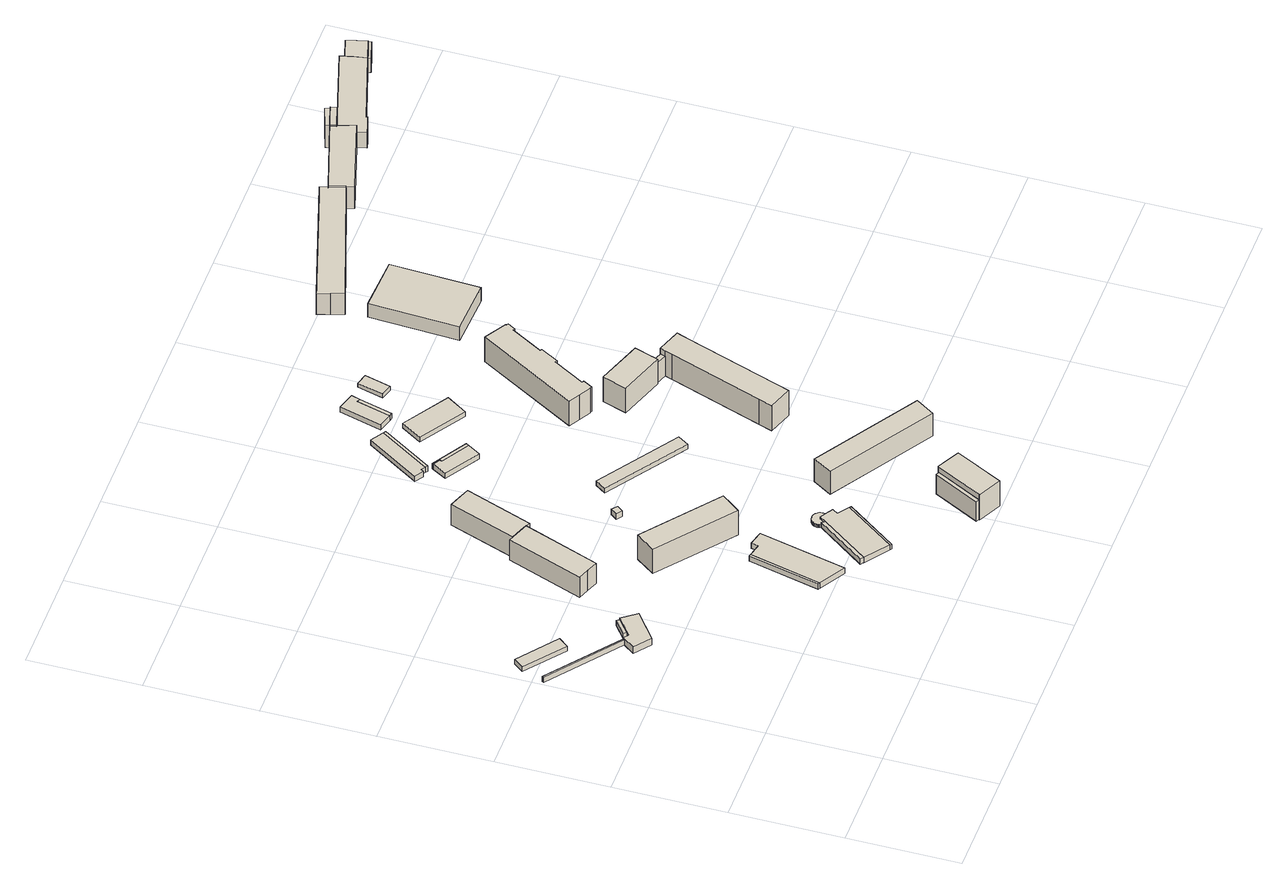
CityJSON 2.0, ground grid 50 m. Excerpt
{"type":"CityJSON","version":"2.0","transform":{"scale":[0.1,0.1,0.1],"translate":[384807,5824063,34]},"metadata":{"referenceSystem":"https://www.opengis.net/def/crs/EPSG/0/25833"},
"CityObjects":{
"building1":{"type":"Building","attributes":{"Gemeindeschluessel":"11000012","BezugspunktDach":"2200","function":"51009_1610","measuredHeight":2.82,"storeysAboveGround":0},"address":[{"country":"Germany","locality":"Berlin"}],"geometry":[{"type":"Solid","lod":"1","boundaries":[[[[0,1,2,3]],[[4,5,6,7]],[[4,7,3,2]],[[5,4,2,1]],[[6,5,1,0]],[[7,6,0,3]]]]}]},
"building2":{"type":"Building","attributes":{"Gemeindeschluessel":"11000012","BezugspunktDach":"2200","function":"31001_2463","measuredHeight":2.47,"storeysAboveGround":1},"address":[{"country":"Germany","locality":"Berlin","thoroughfareNumber":"3","thoroughfareName":"Rue Hyacinthe Vincent"}],"geometry":[{"type":"Solid","lod":"1","boundaries":[[[[8,9,10,11]],[[12,13,14,15]],[[12,15,11,10]],[[13,12,10,9]],[[14,13,9,8]],[[15,14,8,11]]]]}]},
"building3":{"type":"Building","attributes":{"Gemeindeschluessel":"11000012","BezugspunktDach":"2200","function":"31001_2500","measuredHeight":3.57,"storeysAboveGround":1},"address":[{"country":"Germany","locality":"Berlin","thoroughfareNumber":"1 (1)","thoroughfareName":"Rue Hyacinthe Vincent"}],"geometry":[{"type":"Solid","lod":"1","boundaries":[[[[16,17,18,19,20,21,22,23,24]],[[25,26,27,28,29,30,31,32,33]],[[25,33,24,23]],[[26,25,23,22]],[[27,26,22,21]],[[28,27,21,20]],[[29,28,20,19]],[[30,29,19,18]],[[31,30,18,17]],[[32,31,17,16]],[[33,32,16,24]]]]}]},
"building4":{"type":"Building","attributes":{"Gemeindeschluessel":"11000012","BezugspunktDach":"2200","function":"51009_1610","measuredHeight":2.66,"storeysAboveGround":0},"address":[{"country":"Germany","locality":"Berlin"}],"geometry":[{"type":"Solid","lod":"1","boundaries":[[[[34,35,36,37]],[[38,30,29,39]],[[38,39,37,36]],[[30,38,36,35]],[[29,30,35,34]],[[39,29,34,37]]]]}]},
"building5":{"type":"Building","attributes":{"Gemeindeschluessel":"11000012","BezugspunktDach":"2200","function":"51009_1610","measuredHeight":3.07,"storeysAboveGround":0},"address":[{"country":"Germany","locality":"Berlin"}],"geometry":[{"type":"Solid","lod":"1","boundaries":[[[[40,41,42,43]],[[44,45,46,47]],[[44,47,43,42]],[[45,44,42,41]],[[46,45,41,40]],[[47,46,40,43]]]]}]},
"building6":{"type":"Building","attributes":{"Gemeindeschluessel":"11000012","BezugspunktDach":"2200","function":"31001_2463","measuredHeight":2.91,"storeysAboveGround":1},"address":[{"country":"Germany","locality":"Berlin","thoroughfareNumber":"15","thoroughfareName":"Rue Ambroise Paré"}],"geometry":[{"type":"Solid","lod":"1","boundaries":[[[[48,49,50,51,52,53]],[[45,54,55,56,57,46]],[[45,46,53,52]],[[54,45,52,51]],[[55,54,51,50]],[[56,55,50,49]],[[57,56,49,48]],[[46,57,48,53]]]]}]},
"building7":{"type":"Building","attributes":{"Gemeindeschluessel":"11000012","function":"31001_1010"},"address":[{"country":"Germany","locality":"Berlin","thoroughfareNumber":"170","thoroughfareName":"Kurt-Schumacher-Damm"}],"children":["building7-1","building7-2"]},
"building7-1":{"type":"BuildingPart","attributes":{"BezugspunktDach":"2200","measuredHeight":12.91,"storeysAboveGround":3},"parents":["building7"],"geometry":[{"type":"MultiSurface","lod":"1","boundaries":[[[58,59,60,61,62,63,64,65]],[[66,67,68,69,70,71,72,73]],[[66,73,65,64]],[[67,66,64,63]],[[71,70,60,59]],[[72,71,59,58]],[[73,72,58,65]],[[68,67,63,62]],[[69,74,75,61]],[[76,68,62,75,74]],[[70,69,61,60]]]}]},
"building7-2":{"type":"BuildingPart","attributes":{"BezugspunktDach":"2200","measuredHeight":12.98,"storeysAboveGround":3},"parents":["building7"],"geometry":[{"type":"MultiSurface","lod":"1","boundaries":[[[77,78,79,80,81,82,83,84]],[[85,86,87,88,70,69,74,67]],[[85,67,84,83]],[[86,85,83,82]],[[87,86,82,81]],[[88,87,81,80]],[[70,88,80,79]],[[89,61,60,70,79,78]],[[75,61,78,77]],[[67,63,62,75,77,84]],[[90,74,68]],[[69,70,60,61,89]],[[74,69,61,75]],[[90,68,62,63,67]],[[68,74,75,62,91]]]}]},
"building8":{"type":"Building","attributes":{"Gemeindeschluessel":"11000012","BezugspunktDach":"2200","function":"31001_1010","measuredHeight":15.14,"storeysAboveGround":3},"address":[{"country":"Germany","locality":"Berlin","thoroughfareNumber":"17, 17A","thoroughfareName":"Rue Ambroise Paré"}],"geometry":[{"type":"Solid","lod":"1","boundaries":[[[[92,93,94,95,96]],[[97,98,99,100,101]],[[97,101,96,95]],[[98,97,95,94]],[[99,98,94,93]],[[100,99,93,92]],[[101,100,92,96]]]]}]},
"building9":{"type":"Building","attributes":{"Gemeindeschluessel":"11000012","BezugspunktDach":"2200","function":"51009_1610","measuredHeight":2.85,"storeysAboveGround":0},"address":[{"country":"Germany","locality":"Berlin"}],"geometry":[{"type":"Solid","lod":"1","boundaries":[[[[102,103,104,105,106,107,108]],[[109,110,111,112,113,114,115]],[[109,115,108,107]],[[110,109,107,106]],[[111,110,106,105]],[[112,111,105,104]],[[113,112,104,103]],[[114,113,103,102]],[[115,114,102,108]]]]}]},
"building10":{"type":"Building","attributes":{"Gemeindeschluessel":"11000012","BezugspunktDach":"2200","function":"31001_2463","measuredHeight":2.8,"storeysAboveGround":1},"address":[{"country":"Germany","locality":"Berlin","thoroughfareNumber":"13","thoroughfareName":"Rue Ambroise Paré"}],"geometry":[{"type":"Solid","lod":"1","boundaries":[[[[116,117,118,119,120,121,122,123]],[[124,125,126,127,128,129,130,131]],[[124,131,123,122]],[[125,124,122,121]],[[126,125,121,120]],[[127,126,120,119]],[[128,127,119,118]],[[129,128,118,117]],[[130,129,117,116]],[[131,130,116,123]]]]}]},
"building11":{"type":"Building","attributes":{"Gemeindeschluessel":"11000012","BezugspunktDach":"2200","function":"51009_1610","measuredHeight":2.73,"storeysAboveGround":0},"address":[{"country":"Germany","locality":"Berlin"}],"geometry":[{"type":"Solid","lod":"1","boundaries":[[[[132,133,134,135]],[[129,136,137,130]],[[129,130,135,134]],[[136,129,134,133]],[[137,136,133,132]],[[130,137,132,135]]]]}]},
"building12":{"type":"Building","attributes":{"Gemeindeschluessel":"11000012","BezugspunktDach":"2200","function":"31001_2580","measuredHeight":1.74,"storeysAboveGround":1},"address":[{"country":"Germany","locality":"Berlin","thoroughfareNumber":"13 (1)","thoroughfareName":"Rue Ambroise Paré"}],"geometry":[{"type":"Solid","lod":"1","boundaries":[[[[138,139,140,141,142,143,144,145,146,147,148,149,150,151,152,153,154,155,156,157,158,159,160,161,162,163,164,165,166,167,168,169]],[[170,171,172,173,174,175,176,177,178,179,180,181,182,183,184,185,186,187,188,189,190,191,192,193,113,112,111,110,109,194,195,196]],[[170,196,169,168]],[[171,170,168,167]],[[172,171,167,166]],[[173,172,166,165]],[[174,173,165,164]],[[175,174,164,163]],[[176,175,163,162]],[[177,176,162,161]],[[178,177,161,160]],[[179,178,160,159]],[[180,179,159,158]],[[181,180,158,157]],[[182,181,157,156]],[[183,182,156,155]],[[184,183,155,154]],[[185,184,154,153]],[[186,185,153,152]],[[187,186,152,151]],[[188,187,151,150]],[[189,188,150,149]],[[190,189,149,148]],[[191,190,148,147]],[[192,191,147,146]],[[193,192,146,145]],[[113,193,145,144]],[[112,113,144,143]],[[111,112,143,142]],[[110,111,142,141]],[[109,110,141,140]],[[194,109,140,139]],[[195,194,139,138]],[[196,195,138,169]]]]}]},
"building13":{"type":"Building","attributes":{"Gemeindeschluessel":"11000012","BezugspunktDach":"2200","function":"31001_2523","measuredHeight":2.85,"storeysAboveGround":1},"address":[{"country":"Germany","locality":"Berlin","thoroughfareNumber":"2 (1)","thoroughfareName":"Rue Hyacinthe Vincent"}],"geometry":[{"type":"Solid","lod":"1","boundaries":[[[[197,198,199,200]],[[201,202,203,204]],[[201,204,200,199]],[[202,201,199,198]],[[203,202,198,197]],[[204,203,197,200]]]]}]},
"building14":{"type":"Building","attributes":{"Gemeindeschluessel":"11000012","BezugspunktDach":"2200","function":"51009_1610","measuredHeight":13.09,"storeysAboveGround":0},"address":[{"country":"Germany","locality":"Berlin"}],"geometry":[{"type":"Solid","lod":"1","boundaries":[[[[205,206,207,208]],[[209,210,211,212]],[[209,212,208,207]],[[210,209,207,206]],[[211,210,206,205]],[[212,211,205,208]]]]}]},
"building15":{"type":"Building","attributes":{"Gemeindeschluessel":"11000012","BezugspunktDach":"2200","function":"31001_1010","measuredHeight":15.74,"storeysAboveGround":3},"address":[{"country":"Germany","locality":"Berlin","thoroughfareNumber":"9","thoroughfareName":"Rue Ambroise Paré"}],"geometry":[{"type":"Solid","lod":"1","boundaries":[[[[213,214,215,216,217,218,219]],[[220,221,222,223,224,225,226]],[[220,226,219,218]],[[221,220,218,217]],[[222,221,217,216]],[[223,222,216,215]],[[224,223,215,214]],[[225,224,214,213]],[[226,225,213,219]]]]}]},
"building16":{"type":"Building","attributes":{"Gemeindeschluessel":"11000012","BezugspunktDach":"2200","function":"31001_2463","measuredHeight":2.5,"storeysAboveGround":1},"address":[{"country":"Germany","locality":"Berlin","thoroughfareNumber":"2","thoroughfareName":"Rue Hyacinthe Vincent"}],"geometry":[{"type":"Solid","lod":"1","boundaries":[[[[227,228,229,230]],[[231,232,233,234]],[[231,234,230,229]],[[232,231,229,228]],[[233,232,228,227]],[[234,233,227,230]]]]}]},
"building17":{"type":"Building","attributes":{"Gemeindeschluessel":"11000012","BezugspunktDach":"2200","function":"31001_2463","measuredHeight":2.85,"storeysAboveGround":1},"address":[{"country":"Germany","locality":"Berlin","thoroughfareNumber":"7","thoroughfareName":"Rue Hyacinthe Vincent"}],"geometry":[{"type":"Solid","lod":"1","boundaries":[[[[235,236,237,238,239,240]],[[241,242,243,244,245,246]],[[241,246,240,239]],[[242,241,239,238]],[[243,242,238,237]],[[244,243,237,236]],[[245,244,236,235]],[[246,245,235,240]]]]}]},
"building18":{"type":"Building","attributes":{"Gemeindeschluessel":"11000012","BezugspunktDach":"2200","function":"31001_2463","measuredHeight":2.9,"storeysAboveGround":1},"address":[{"country":"Germany","locality":"Berlin","thoroughfareNumber":"9","thoroughfareName":"Rue Hyacinthe Vincent"}],"geometry":[{"type":"Solid","lod":"1","boundaries":[[[[247,248,249,250,251,252]],[[253,254,255,256,257,258]],[[253,258,252,251]],[[254,253,251,250]],[[255,254,250,249]],[[256,255,249,248]],[[257,256,248,247]],[[258,257,247,252]]]]}]},
"building19":{"type":"Building","attributes":{"Gemeindeschluessel":"11000012","BezugspunktDach":"2200","function":"51009_1610","measuredHeight":2.86,"storeysAboveGround":0},"address":[{"country":"Germany","locality":"Berlin"}],"geometry":[{"type":"Solid","lod":"1","boundaries":[[[[238,237,236,259,260,239]],[[261,262,244,243,242,241]],[[261,241,239,260]],[[262,261,260,259]],[[244,262,259,236]],[[243,244,236,237]],[[242,243,237,238]],[[241,242,238,239]]]]}]},
"building20":{"type":"Building","attributes":{"Gemeindeschluessel":"11000012","BezugspunktDach":"2200","function":"51009_1610","measuredHeight":2.91,"storeysAboveGround":0},"address":[{"country":"Germany","locality":"Berlin"}],"geometry":[{"type":"Solid","lod":"1","boundaries":[[[[263,264,250,249]],[[254,265,266,255]],[[254,255,249,250]],[[265,254,250,264]],[[266,265,264,263]],[[255,266,263,249]]]]}]},
"building21":{"type":"Building","attributes":{"Gemeindeschluessel":"11000012","BezugspunktDach":"2200","function":"31001_1010","measuredHeight":14.34,"storeysAboveGround":3},"address":[{"country":"Germany","locality":"Berlin","thoroughfareNumber":"11, 11A, 11B","thoroughfareName":"Rue Ambroise Paré"}],"geometry":[{"type":"Solid","lod":"1","boundaries":[[[[267,268,269,270]],[[271,272,273,274]],[[271,274,270,269]],[[272,271,269,268]],[[273,272,268,267]],[[274,273,267,270]]]]}]},
"building22":{"type":"Building","attributes":{"Gemeindeschluessel":"11000012","BezugspunktDach":"2200","function":"31001_2463","measuredHeight":2.52,"storeysAboveGround":1},"address":[{"country":"Germany","locality":"Berlin","thoroughfareNumber":"11","thoroughfareName":"Rue Hyacinthe Vincent"}],"geometry":[{"type":"Solid","lod":"1","boundaries":[[[[275,276,277,278]],[[279,280,281,282]],[[279,282,278,277]],[[280,279,277,276]],[[281,280,276,275]],[[282,281,275,278]]]]}]},
"building23":{"type":"Building","attributes":{"Gemeindeschluessel":"11000012","BezugspunktDach":"2200","function":"31001_2463","measuredHeight":2.8,"storeysAboveGround":1},"address":[{"country":"Germany","locality":"Berlin","thoroughfareNumber":"13","thoroughfareName":"Rue Hyacinthe Vincent"}],"geometry":[{"type":"Solid","lod":"1","boundaries":[[[[283,284,285,286,287,288]],[[289,290,291,292,293,294]],[[289,294,288,287]],[[290,289,287,286]],[[291,290,286,285]],[[292,291,285,284]],[[293,292,284,283]],[[294,293,283,288]]]]}]},
"building24":{"type":"Building","attributes":{"Gemeindeschluessel":"11000012","BezugspunktDach":"2200","function":"51009_1610","measuredHeight":2.88,"storeysAboveGround":0},"address":[{"country":"Germany","locality":"Berlin"}],"geometry":[{"type":"Solid","lod":"1","boundaries":[[[[295,285,284,283]],[[296,297,298,299]],[[296,299,283,284]],[[297,296,284,285]],[[298,297,285,295]],[[299,298,295,283]]]]}]},
"building25":{"type":"Building","attributes":{"Gemeindeschluessel":"11000012","BezugspunktDach":"2200","function":"31001_1010","measuredHeight":16.77,"storeysAboveGround":3},"address":[{"country":"Germany","locality":"Berlin","thoroughfareNumber":"8, 8A","thoroughfareName":"Rue Ambroise Paré"}],"geometry":[{"type":"Solid","lod":"1","boundaries":[[[[300,301,302,303,304,305,306,307,308,309]],[[310,311,312,313,314,315,316,317,318,319]],[[310,319,309,308]],[[311,310,308,307]],[[312,311,307,306]],[[313,312,306,305]],[[314,313,305,304]],[[315,314,304,303]],[[316,315,303,302]],[[317,316,302,301]],[[318,317,301,300]],[[319,318,300,309]]]]}]},
"building26":{"type":"Building","attributes":{"Gemeindeschluessel":"11000012","function":"31001_1010"},"address":[{"country":"Germany","locality":"Berlin","thoroughfareNumber":"10","thoroughfareName":"Rue Ambroise Paré"}],"children":["building26-1","building26-2"]},
"building26-1":{"type":"BuildingPart","attributes":{"BezugspunktDach":"2200","measuredHeight":16.44,"storeysAboveGround":3},"parents":["building26"],"geometry":[{"type":"MultiSurface","lod":"1","boundaries":[[[320,321,322,323,324,325,326]],[[327,328,329,330,331,332,333]],[[327,333,326,325]],[[328,327,325,324]],[[329,328,324,323]],[[330,329,323,322]],[[334,335,322,321]],[[332,331,321,320]],[[333,332,320,326]],[[331,330,335,334]]]}]},
"building26-2":{"type":"BuildingPart","attributes":{"BezugspunktDach":"2200","measuredHeight":10.86,"storeysAboveGround":3},"parents":["building26"],"geometry":[{"type":"Solid","lod":"1","boundaries":[[[[336,337,335,334]],[[330,313,312,331]],[[313,330,335,337]],[[312,313,337,336]],[[331,312,336,334]],[[330,331,334,335]]]]}]},
"building27":{"type":"Building","attributes":{"Gemeindeschluessel":"11000012","BezugspunktDach":"2200","function":"31001_2463","measuredHeight":2.13,"storeysAboveGround":1},"address":[{"country":"Germany","locality":"Berlin","thoroughfareNumber":"15","thoroughfareName":"Rue Hyacinthe Vincent"}],"geometry":[{"type":"Solid","lod":"1","boundaries":[[[[338,339,340,341]],[[342,343,344,345]],[[342,345,341,340]],[[343,342,340,339]],[[344,343,339,338]],[[345,344,338,341]]]]}]},
"building28":{"type":"Building","attributes":{"Gemeindeschluessel":"11000012","BezugspunktDach":"2200","function":"31001_1010","measuredHeight":16.85,"storeysAboveGround":3},"address":[{"country":"Germany","locality":"Berlin","thoroughfareNumber":"4, 4A","thoroughfareName":"Rue Hyacinthe Vincent"}],"geometry":[{"type":"Solid","lod":"1","boundaries":[[[[346,347,348,349,350,351,352,353,354,355,356,357,358,359,360,361,362]],[[363,364,365,366,367,368,369,370,371,372,373,374,375,376,377,378,379]],[[363,379,362,361]],[[364,363,361,360]],[[365,364,360,359]],[[366,365,359,358]],[[367,366,358,357]],[[368,367,357,356]],[[369,368,356,355]],[[370,369,355,354]],[[371,370,354,353]],[[372,371,353,352]],[[373,372,352,351]],[[374,373,351,350]],[[375,374,350,349]],[[376,375,349,348]],[[377,376,348,347]],[[378,377,347,346]],[[379,378,346,362]]]]}]},
"building29":{"type":"Building","attributes":{"Gemeindeschluessel":"11000012","BezugspunktDach":"2200","function":"31001_3211","measuredHeight":7.5,"storeysAboveGround":2},"address":[{"country":"Germany","locality":"Berlin","thoroughfareNumber":"11D","thoroughfareName":"Rue Charles Calmette"}],"geometry":[{"type":"Solid","lod":"1","boundaries":[[[[380,381,382,383]],[[384,385,386,387]],[[384,387,383,382]],[[385,384,382,381]],[[386,385,381,380]],[[387,386,380,383]]]]}]},
"building30":{"type":"Building","attributes":{"Gemeindeschluessel":"11000012","function":"31001_1010"},"address":[{"country":"Germany","locality":"Berlin","thoroughfareNumber":"164","thoroughfareName":"Kurt-Schumacher-Damm"},{"country":"Germany","locality":"Berlin","thoroughfareNumber":"11A, 11B, 11C","thoroughfareName":"Rue Charles Calmette"}],"children":["building30-1","building30-2","building30-3","building30-4","building30-5","building30-6","building30-7"]},
"building30-1":{"type":"BuildingPart","attributes":{"BezugspunktDach":"2200","measuredHeight":12.1,"storeysAboveGround":3},"parents":["building30"],"geometry":[{"type":"Solid","lod":"1","boundaries":[[[[388,389,390,391,392,393,394,395]],[[396,397,398,399,400,401,402,403]],[[396,403,395,394]],[[397,396,394,393]],[[401,400,390,389]],[[402,401,389,388]],[[403,402,388,395]],[[398,397,393,392]],[[399,398,392,391]],[[400,399,391,390]]]]}]},
"building30-2":{"type":"BuildingPart","attributes":{"BezugspunktDach":"2200","measuredHeight":13.03,"storeysAboveGround":3},"parents":["building30"],"geometry":[{"type":"MultiSurface","lod":"1","boundaries":[[[404,405,406,407,408]],[[409,410,411,412,413]],[[409,413,408,407]],[[410,414,415,409,407,406]],[[411,410,406,405]],[[416,417,418,405,404]],[[419,420,404,408]],[[409,415,414,410]],[[412,411,418,417,416]],[[413,412,420,419]]]}]},
"building30-3":{"type":"BuildingPart","attributes":{"BezugspunktDach":"2200","measuredHeight":13.53,"storeysAboveGround":3},"parents":["building30"],"geometry":[{"type":"MultiSurface","lod":"1","boundaries":[[[421,422,423,424,419,425]],[[413,426,427,400,399,397]],[[413,397,425,419]],[[426,428,429,417,412,420,424]],[[427,426,424,423]],[[400,427,423,422]],[[391,390,400,422,421]],[[393,392,391,399,421,425]],[[413,419,420,412]],[[430,429,428,426]],[[431,430,412,417,429]],[[399,400,390,391]],[[397,432,398,392,393]],[[398,399,391,392]]]}]},
"building30-4":{"type":"BuildingPart","attributes":{"BezugspunktDach":"2200","measuredHeight":9.18,"storeysAboveGround":3},"parents":["building30"],"geometry":[{"type":"MultiSurface","lod":"1","boundaries":[[[429,428,433,434,435,436,437,438,439,440,418,417]],[[411,441,442,443,444,445,446,447,448,426,430,412]],[[441,411,418,440]],[[442,441,440,439]],[[449,450,451,439,438]],[[444,452,453,449,438,437]],[[445,444,437,436]],[[446,445,436,435]],[[447,446,435,434]],[[448,447,434,433]],[[426,448,433,428]],[[454,411,412,417,418]],[[443,442,451,450,449]],[[455,453,452,444,456]],[[443,449,453,455,457]],[[430,426,428,429]],[[458,430,429,417,412]]]}]},
"building30-5":{"type":"BuildingPart","attributes":{"BezugspunktDach":"2200","measuredHeight":8.66,"storeysAboveGround":3},"parents":["building30"],"geometry":[{"type":"MultiSurface","lod":"1","boundaries":[[[453,452,459,460,461,462,450]],[[463,464,465,466,444,455,442]],[[463,442,450,462]],[[464,463,462,461]],[[465,464,461,460]],[[467,468,465,460,459]],[[444,466,459,452]],[[455,443,442]],[[466,465,468,467]],[[455,444,452,453]],[[442,443,449,450]],[[449,443,455,453]]]}]},
"building30-6":{"type":"BuildingPart","attributes":{"BezugspunktDach":"2200","measuredHeight":12.33,"storeysAboveGround":3},"parents":["building30"],"geometry":[{"type":"Solid","lod":"1","boundaries":[[[[415,414,469,470]],[[471,410,409,472]],[[471,472,470,469]],[[410,471,469,414]],[[472,409,415,470]],[[410,414,415,409]]]]}]},
"building30-7":{"type":"BuildingPart","attributes":{"BezugspunktDach":"2200","measuredHeight":7.55,"storeysAboveGround":3},"parents":["building30"],"geometry":[{"type":"Solid","lod":"1","boundaries":[[[[473,474,468,467]],[[465,475,476,466]],[[475,465,468,474]],[[476,475,474,473]],[[466,476,473,467]],[[465,466,467,468]]]]}]}
},
"vertices":[
[323,1208,36],[327,1213,36],[14,1458,36],[9,1451,36],[14,1458,8],[327,1213,8],[323,1208,8],[9,1451,8],
[220,1417,33],[255,1462,33],[79,1598,33],[45,1554,33],[79,1598,8],[255,1462,8],[220,1417,8],[45,1554,8],
[357,1101,45],[483,1196,45],[434,1262,45],[369,1212,45],[348,1196,45],[338,1204,45],[327,1213,45],[323,1208,45],[284,1157,45],[323,1208,9],[327,1213,9],[338,1204,9],[348,1196,9],[369,1212,9],[434,1262,9],[483,1196,9],[357,1101,9],[284,1157,9],
[369,1212,36],[434,1262,36],[424,1274,36],[359,1224,36],[424,1274,9],[359,1224,9],
[887,552,41],[964,873,41],[955,875,41],[879,556,41],[955,875,11],[964,873,11],[887,552,11],[879,556,11],
[1004,483,40],[1097,875,40],[1031,891,40],[1023,859,40],[964,873,40],[887,552,40],[1023,859,11],[1031,891,11],[1097,875,11],[1004,483,11],
[592,1449,117],[643,1430,117],[769,1767,117],[770,1770,117],[720,1789,117],[688,1801,117],[669,1808,117],[541,1468,117],[669,1808,6],[688,1801,6],[720,1789,6],[770,1770,6],[769,1767,6],[643,1430,6],[592,1449,6],[541,1468,6],[738,1782,6],[738,1782,117],[737,1783,6],
[738,1782,118],[770,1770,118],[769,1767,118],[787,1760,118],[899,2061,118],[848,2080,118],[797,2099,118],[688,1801,118],[797,2099,6],[848,2080,6],[899,2061,6],[787,1760,6],[770,1770,86],[714,1791,6],[720,1789,62],
[1095,968,142],[1128,1010,142],[1161,1052,142],[830,1313,142],[767,1227,142],[830,1313,8],[1161,1052,8],[1128,1010,8],[1095,968,8],[767,1227,8],
[1088,429,40],[1246,644,40],[1243,647,40],[1240,650,40],[1237,654,40],[1235,658,40],[1074,439,40],[1235,658,12],[1237,654,12],[1240,650,12],[1243,647,12],[1246,644,12],[1088,429,12],[1074,439,12],
[1193,352,39],[1358,577,39],[1309,613,39],[1325,637,39],[1298,654,39],[1267,673,39],[1246,644,39],[1088,429,39],[1246,644,11],[1267,673,11],[1298,654,11],[1325,637,11],[1309,613,11],[1358,577,11],[1193,352,11],[1088,429,11],
[1200,346,38],[1365,572,38],[1358,577,38],[1193,352,38],[1365,572,11],[1200,346,11],
[1232,668,29],[1233,663,29],[1235,658,29],[1237,654,29],[1240,650,29],[1243,647,29],[1246,644,29],[1267,673,29],[1298,654,29],[1301,659,29],[1302,665,29],[1303,671,29],[1303,677,29],[1302,683,29],[1300,688,29],[1297,693,29],[1293,698,29],[1289,702,29],[1284,705,29],[1278,707,29],[1273,709,29],[1267,709,29],[1261,708,29],[1256,707,29],[1251,705,29],[1246,702,29],[1242,698,29],[1238,694,29],[1236,690,29],[1233,685,29],[1232,679,29],[1231,674,29],[1232,679,12],[1233,685,12],[1236,690,12],[1238,694,12],[1242,698,12],[1246,702,12],[1251,705,12],[1256,707,12],[1261,708,12],[1267,709,12],[1273,709,12],[1278,707,12],[1284,705,12],[1289,702,12],[1293,698,12],[1297,693,12],[1300,688,12],[1302,683,12],[1303,677,12],[1303,671,12],[1302,665,12],[1301,659,12],[1298,654,12],[1267,673,12],[1233,663,12],[1232,668,12],[1231,674,12],
[1059,1451,35],[1080,1478,35],[1056,1497,35],[1034,1470,35],[1056,1497,6],[1080,1478,6],[1059,1451,6],[1034,1470,6],
[1488,65,109],[1596,271,109],[1582,278,109],[1475,72,109],[1582,278,1],[1596,271,1],[1488,65,1],[1475,72,1],
[1590,9,140],[1700,221,140],[1649,248,140],[1598,275,140],[1596,271,140],[1488,65,140],[1486,62,140],[1488,65,2],[1596,271,2],[1598,275,2],[1649,248,2],[1700,221,2],[1590,9,2],[1486,62,2],
[1525,1321,32],[1557,1369,32],[1202,1609,32],[1170,1562,32],[1202,1609,7],[1557,1369,7],[1525,1321,7],[1170,1562,7],
[1210,2111,34],[1245,2167,34],[1120,2243,34],[1125,2251,34],[1093,2270,34],[1055,2206,34],[1093,2270,6],[1125,2251,6],[1120,2243,6],[1245,2167,6],[1210,2111,6],[1055,2206,6],
[1038,2294,35],[1046,2306,35],[1064,2294,35],[1210,2520,35],[1154,2556,35],[1000,2318,35],[1154,2556,6],[1210,2520,6],[1064,2294,6],[1046,2306,6],[1038,2294,6],[1000,2318,6],
[1252,2179,34],[1096,2275,34],[1096,2275,6],[1252,2179,6],
[1075,2287,35],[1221,2513,35],[1221,2513,6],[1075,2287,6],
[1894,392,140],[1948,476,140],[1486,768,140],[1433,684,140],[1486,768,15],[1948,476,15],[1894,392,15],[1433,684,15],
[1436,2242,30],[1496,2335,30],[1293,2465,30],[1233,2373,30],[1293,2465,5],[1496,2335,5],[1436,2242,5],[1233,2373,5],
[1318,2528,32],[1359,2680,32],[1375,2675,32],[1386,2712,32],[1306,2736,32],[1253,2546,32],[1306,2736,4],[1386,2712,4],[1375,2675,4],[1359,2680,4],[1318,2528,4],[1253,2546,4],
[1334,2524,32],[1359,2680,3],[1375,2675,3],[1334,2524,3],[1318,2528,3],
[1836,989,149],[1857,1048,149],[2005,1468,149],[2026,1527,149],[1918,1565,149],[1917,1562,149],[1909,1540,149],[1897,1506,149],[1748,1087,149],[1727,1028,149],[1748,1087,11],[1897,1506,11],[1909,1540,11],[1917,1562,11],[1918,1565,11],[2026,1527,11],[2005,1468,11],[1857,1048,11],[1836,989,11],[1727,1028,11],
[1854,1555,147],[1856,1559,147],[1864,1582,147],[1863,1583,147],[1891,1662,147],[1686,1734,147],[1649,1625,147],[1686,1734,11],[1891,1662,11],[1863,1583,11],[1864,1582,11],[1856,1559,11],[1854,1555,11],[1649,1625,11],[1856,1559,120],[1864,1582,120],
[1909,1540,120],[1917,1562,120],
[1493,2581,25],[1525,2699,25],[1471,2713,25],[1440,2596,25],[1471,2713,4],[1525,2699,4],[1493,2581,4],[1440,2596,4],
[1558,1793,143],[1608,1764,143],[1609,1766,143],[1618,1761,143],[1642,1802,143],[1633,1807,143],[1716,1948,143],[1725,1943,143],[1772,2023,143],[1763,2028,143],[1846,2170,143],[1855,2165,143],[1876,2200,143],[1867,2205,143],[1869,2208,143],[1770,2267,143],[1508,1822,143],[1770,2267,8],[1869,2208,8],[1867,2205,8],[1876,2200,8],[1855,2165,8],[1846,2170,8],[1763,2028,8],[1772,2023,8],[1725,1943,8],[1716,1948,8],[1633,1807,8],[1642,1802,8],[1618,1761,8],[1609,1766,8],[1608,1764,8],[1558,1793,8],[1508,1822,8],
[2112,2392,82],[2131,2791,82],[1880,2801,82],[1860,2402,82],[1880,2801,7],[2131,2791,7],[2112,2392,7],[1860,2402,7],
[1851,2950,122],[1868,2894,122],[2474,3083,122],[2477,3084,122],[2462,3137,122],[2456,3155,122],[2446,3189,122],[1834,3006,122],[2446,3189,6],[2456,3155,6],[2462,3137,6],[2477,3084,6],[2474,3083,6],[1868,2894,6],[1851,2950,6],[1834,3006,6],
[2809,3231,133],[2911,3262,133],[2903,3290,133],[2803,3260,133],[2800,3259,133],[2803,3260,6],[2903,3290,6],[2911,3262,6],[2809,3231,6],[2800,3259,6],[2903,3290,127],[2803,3260,127],[2809,3231,48],[2809,3231,90],[2911,3262,90],[2800,3259,130],[2809,3231,130],
[2477,3084,130],[2474,3083,130],[2485,3051,130],[2836,3154,130],[2456,3155,130],[2836,3154,6],[2485,3051,6],[2836,3154,90],[2828,3175,90],[2828,3175,6],[2828,3175,48],[2460,3143,6],
[2849,3113,90],[2886,3124,90],[2938,3140,90],[2936,3146,90],[3277,3248,90],[3265,3306,90],[3257,3341,90],[3252,3363,90],[3252,3363,6],[3257,3341,6],[3265,3306,6],[3277,3248,6],[2936,3146,6],[2938,3140,6],[2886,3124,6],[2849,3113,6],[3265,3306,87],[3257,3341,87],[3257,3341,68],[3277,3248,87],[3267,3295,87],[2911,3262,53],[3267,3295,6],[3273,3269,6],[3267,3297,6],[2814,3217,6],
[3280,3249,87],[3377,3279,87],[3364,3324,87],[3351,3369,87],[3351,3369,6],[3364,3324,6],[3377,3279,6],[3280,3249,6],[3280,3249,82],[3377,3279,82],
[2897,3310,127],[2799,3277,127],[2897,3310,6],[2799,3277,6],
[3285,3236,82],[3381,3265,82],[3381,3265,6],[3285,3236,6]
]}
